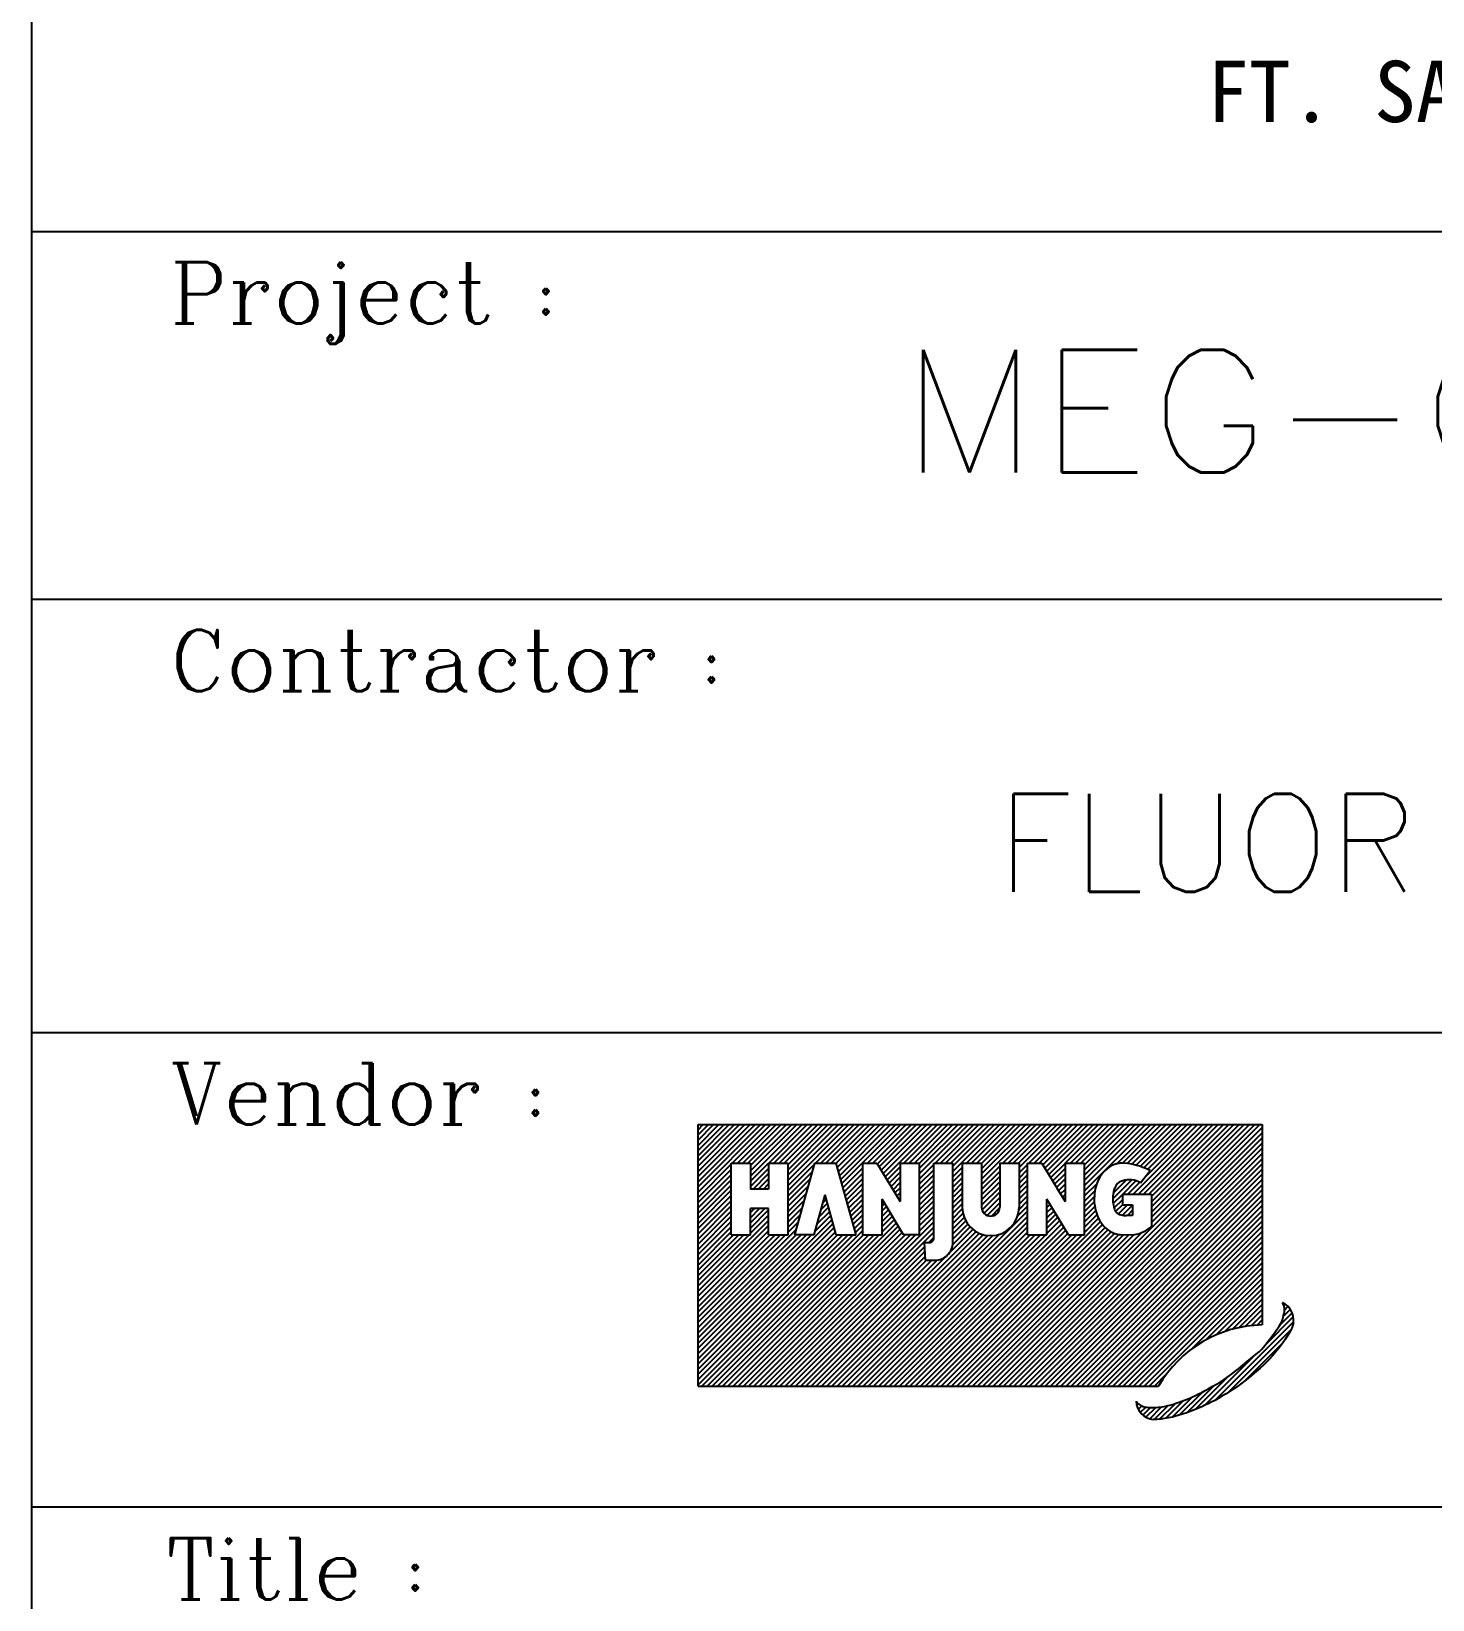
# Model space of a CAD drawing. Extents: x 193 to 9179, y 3 to 6441.
# Drawn here: x 7238 to 7866, y 768 to 1471 of the extents above; entities that cross this region are included whole.
import ezdxf

# ---------------------------------------------------------------- set-up
doc = ezdxf.new("R2010")
doc.units = 0
doc.header["$LTSCALE"] = 400
doc.header["$MEASUREMENT"] = 0
doc.linetypes.add('HIDDEN', pattern=[0.375, 0.25, -0.125])
for name, color, linetype in [('2', 2, 'HIDDEN'), ('3', 3, 'CONTINUOUS'), ('4', 4, 'CONTINUOUS')]:
    doc.layers.add(name, color=color, linetype=linetype)
doc.styles.add('ROMANC', font='romanc', dxfattribs={"bigfont": 'hgdtxt'})
doc.styles.add('ROMANS', font='romans.shx', dxfattribs={"bigfont": 'whgtxt.shx'})

msp = doc.modelspace()

# ---------------------------------------------------------------- linework, layer by layer
at = {"layer": '3', "color": 3, "linetype": 'CONTINUOUS'}
msp.add_line((7238, 2239.19), (7238, 165), dxfattribs=at)
at = {"layer": '4'}
for p, q in [((7238, 1381.19), (9086, 1381.19)), ((7238, 1216.19), (9086, 1216.19)), ((7238, 1021.89), (9086, 1021.89)), ((7238, 809.19), (9086, 809.19))]:
    msp.add_line(p, q, dxfattribs=at)
at = {"layer": '4', "linetype": 'CONTINUOUS'}
for p, q in [((7537, 863.31), (7537, 980.61)), ((7537, 950.28), (7567.33, 980.61)), ((7537, 952.61), (7565, 980.61)), ((7537, 954.94), (7562.66, 980.61)), ((7537, 957.28), (7560.33, 980.61)), ((7537, 959.61), (7558, 980.61)), ((7537, 961.94), (7555.66, 980.61)), ((7537, 964.28), (7553.33, 980.61)), ((7537, 980.61), (7790.04, 980.61)), ((7537, 980.61), (7790.04, 980.61)), ((7537, 966.61), (7551, 980.61)), ((7537, 968.94), (7548.66, 980.61)), ((7537, 971.28), (7546.33, 980.61)), ((7537, 973.61), (7544, 980.61)), ((7537, 975.95), (7541.66, 980.61)), ((7537, 978.28), (7539.33, 980.61)), ((7552.36, 963.31), (7569.67, 980.61)), ((7554.69, 963.31), (7572, 980.61)), ((7557.03, 963.31), (7574.33, 980.61)), ((7559.36, 963.31), (7576.67, 980.61)), ((7560.57, 957.51), (7583.67, 980.61)), ((7560.57, 959.85), (7581.33, 980.61)), ((7560.57, 962.18), (7579, 980.61)), ((7568.69, 963.31), (7586, 980.61)), ((7571.03, 963.31), (7588.33, 980.61)), ((7573.36, 963.31), (7590.67, 980.61)), ((7575.69, 963.31), (7593, 980.61)), ((7577.4, 953.34), (7604.67, 980.61)), ((7577.4, 955.67), (7602.33, 980.61)), ((7577.4, 958.01), (7600, 980.61)), ((7577.4, 960.34), (7597.67, 980.61)), ((7577.4, 962.67), (7595.33, 980.61)), ((7589.69, 963.31), (7607, 980.61)), ((7592.03, 963.31), (7609.33, 980.61)), ((7594.36, 963.31), (7611.67, 980.61)), ((7596.7, 963.31), (7614, 980.61)), ((7598.86, 963.14), (7616.33, 980.61)), ((7599.37, 961.31), (7618.67, 980.61)), ((7599.87, 959.48), (7621, 980.61)), ((7600.38, 957.66), (7623.33, 980.61)), ((7600.89, 955.83), (7625.67, 980.61)), ((7601.39, 954), (7628, 980.61)), ((7613.03, 963.31), (7630.34, 980.61)), ((7615.36, 963.31), (7632.67, 980.61)), ((7617.43, 963.04), (7635, 980.61)), ((7618.31, 961.58), (7637.34, 980.61)), ((7619.18, 960.13), (7639.67, 980.61)), ((7620.06, 958.67), (7642, 980.61)), ((7620.94, 957.22), (7644.34, 980.61)), ((7629.36, 963.31), (7646.67, 980.61)), ((7631.7, 963.31), (7649, 980.61)), ((7634.03, 963.31), (7651.34, 980.61)), ((7636.36, 963.31), (7653.67, 980.61)), ((7636.4, 958.68), (7658.34, 980.61)), ((7636.4, 961.01), (7656, 980.61)), ((7643.36, 963.31), (7660.67, 980.61)), ((7645.7, 963.31), (7663, 980.61)), ((7648.03, 963.31), (7665.34, 980.61)), ((7650.36, 963.31), (7667.67, 980.61)), ((7651.27, 959.54), (7672.34, 980.61)), ((7651.27, 961.88), (7670, 980.61)), ((7657.37, 963.31), (7674.67, 980.61)), ((7659.7, 963.31), (7677, 980.61)), ((7662.03, 963.31), (7679.34, 980.61)), ((7664.19, 956.13), (7688.67, 980.61)), ((7664.19, 958.47), (7686.34, 980.61)), ((7664.19, 960.8), (7684, 980.61)), ((7664.19, 963.13), (7681.67, 980.61)), ((7669.37, 863.31), (7786.68, 980.61)), ((7671.71, 863.31), (7789.01, 980.61)), ((7673.7, 963.31), (7691.01, 980.61)), ((7674.04, 863.31), (7790.04, 979.31)), ((7676.03, 963.31), (7693.34, 980.61)), ((7678.37, 963.31), (7695.67, 980.61)), ((7680.7, 963.31), (7698, 980.61)), ((7681.02, 961.29), (7700.34, 980.61)), ((7685.37, 963.31), (7702.67, 980.61)), ((7687.7, 963.31), (7705.01, 980.61)), ((7690.03, 963.31), (7707.34, 980.61)), ((7691.63, 962.57), (7709.67, 980.61)), ((7692.51, 961.12), (7712.01, 980.61)), ((7693.39, 959.66), (7714.34, 980.61)), ((7694.27, 958.21), (7716.67, 980.61)), ((7701.7, 963.31), (7719.01, 980.61)), ((7704.03, 963.31), (7721.34, 980.61)), ((7706.37, 963.31), (7723.67, 980.61)), ((7708.7, 963.31), (7726.01, 980.61)), ((7710.33, 950.93), (7740.01, 980.61)), ((7710.33, 953.26), (7737.67, 980.61)), ((7710.33, 955.6), (7735.34, 980.61)), ((7710.33, 957.93), (7733.01, 980.61)), ((7710.33, 960.26), (7730.67, 980.61)), ((7710.33, 962.6), (7728.34, 980.61)), ((7724.65, 962.92), (7742.34, 980.61)), ((7727.35, 963.29), (7744.67, 980.61)), ((7729.53, 963.13), (7747.01, 980.61)), ((7731.55, 962.82), (7749.34, 980.61)), ((7732.16, 949.43), (7763.34, 980.61)), ((7733.46, 962.4), (7751.67, 980.61)), ((7734.49, 949.43), (7765.68, 980.61)), ((7735.27, 961.87), (7754.01, 980.61)), ((7736.83, 949.43), (7768.01, 980.61)), ((7736.98, 961.25), (7756.34, 980.61)), ((7737.77, 957.37), (7761.01, 980.61)), ((7738.6, 960.53), (7758.67, 980.61)), ((7739.16, 949.43), (7770.34, 980.61)), ((7740.42, 936.69), (7784.34, 980.61)), ((7740.42, 939.02), (7782.01, 980.61)), ((7740.42, 941.36), (7779.68, 980.61)), ((7740.42, 943.69), (7777.34, 980.61)), ((7740.42, 946.03), (7775.01, 980.61)), ((7740.42, 948.36), (7772.68, 980.61)), ((7790.04, 980.61), (7790.04, 890.73)), ((7676.37, 863.31), (7790.04, 976.97)), ((7678.71, 863.31), (7790.04, 974.64)), ((7681.04, 863.31), (7790.04, 972.3)), ((7683.37, 863.31), (7790.04, 969.97)), ((7685.71, 863.31), (7790.04, 967.64)), ((7688.04, 863.31), (7790.04, 965.3)), ((7537, 947.94), (7551.85, 962.8)), ((7537, 945.61), (7551.85, 960.47)), ((7537, 943.28), (7551.85, 958.13)), ((7551.85, 931.22), (7551.85, 963.31)), ((7551.85, 963.31), (7560.57, 963.31)), ((7560.57, 963.31), (7560.57, 951.62)), ((7560.57, 955.18), (7568.68, 963.3)), ((7560.57, 952.84), (7568.68, 960.96)), ((7561.67, 951.62), (7568.68, 958.63)), ((7568.68, 963.31), (7577.4, 963.31)), ((7568.68, 963.31), (7568.68, 951.62)), ((7577.4, 931.22), (7577.4, 963.31)), ((7577.4, 951.01), (7589.07, 962.69)), ((7577.4, 948.67), (7588.18, 959.45)), ((7589.25, 963.31), (7580.34, 931.22)), ((7589.25, 963.31), (7598.81, 963.31)), ((7598.81, 963.31), (7607.72, 931.22)), ((7601.9, 952.18), (7610.86, 961.14)), ((7602.41, 950.35), (7610.86, 958.8)), ((7610.86, 963.31), (7617.26, 963.31)), ((7610.86, 931.22), (7610.86, 963.31)), ((7617.26, 963.31), (7627.69, 946.06)), ((7621.82, 955.76), (7627.69, 961.63)), ((7622.7, 954.31), (7627.69, 959.3)), ((7623.58, 952.86), (7627.69, 956.97)), ((7627.69, 963.31), (7636.4, 963.31)), ((7627.69, 963.31), (7627.69, 946.06)), ((7636.4, 931.22), (7636.4, 963.31)), ((7636.4, 956.34), (7642.73, 962.67)), ((7636.4, 954.01), (7642.73, 960.34)), ((7636.4, 951.68), (7642.73, 958.01)), ((7642.73, 929.7), (7642.73, 963.31)), ((7642.73, 963.31), (7651.27, 963.31)), ((7651.27, 927.72), (7651.27, 963.31)), ((7651.27, 957.21), (7655.48, 961.42)), ((7651.27, 954.88), (7655.48, 959.09)), ((7651.27, 952.54), (7655.48, 956.75)), ((7655.48, 963.31), (7664.19, 963.31)), ((7655.48, 963.31), (7655.48, 943.59)), ((7664.19, 963.31), (7664.19, 943.59)), ((7664.19, 953.8), (7672.31, 961.92)), ((7664.19, 951.46), (7672.31, 959.58)), ((7664.19, 949.13), (7672.31, 957.25)), ((7672.31, 963.31), (7681.02, 963.31)), ((7672.31, 963.31), (7672.31, 943.59)), ((7681.02, 963.31), (7681.02, 943.59)), ((7681.02, 958.96), (7684.78, 962.72)), ((7681.02, 956.63), (7684.78, 960.39)), ((7681.02, 954.29), (7684.78, 958.06)), ((7684.78, 963.31), (7691.19, 963.31)), ((7684.78, 931.22), (7684.78, 963.31)), ((7690.38, 863.31), (7790.04, 962.97)), ((7691.19, 963.31), (7693.03, 960.25)), ((7692.71, 863.31), (7790.04, 960.64)), ((7693.03, 960.25), (7695.36, 956.41)), ((7695.04, 863.31), (7790.04, 958.3)), ((7695.15, 956.75), (7701.61, 963.22)), ((7696.03, 955.3), (7701.61, 960.89)), ((7696.91, 953.85), (7701.61, 958.55)), ((7701.61, 963.31), (7710.33, 963.31)), ((7701.61, 963.31), (7701.61, 946.06)), ((7710.33, 931.22), (7710.33, 963.31)), ((7717.18, 956.98), (7716.66, 955.95)), ((7717.8, 957.97), (7717.18, 956.98)), ((7718.59, 958.96), (7717.8, 957.97)), ((7719.57, 959.96), (7718.59, 958.96)), ((7720.61, 960.89), (7719.57, 959.96)), ((7721.56, 961.64), (7720.61, 960.89)), ((7722.31, 962.15), (7721.56, 961.64)), ((7722.97, 962.47), (7722.31, 962.15)), ((7723.72, 962.71), (7722.97, 962.47)), ((7724.67, 962.94), (7723.72, 962.71)), ((7725.66, 963.14), (7724.67, 962.94)), ((7726.45, 963.29), (7725.66, 963.14)), ((7735.48, 954.46), (7739.79, 959.94)), ((7537, 940.94), (7551.85, 955.8)), ((7537, 938.61), (7551.85, 953.47)), ((7537, 936.28), (7551.85, 951.13)), ((7568.68, 951.62), (7560.57, 951.62)), ((7564.01, 951.62), (7568.68, 956.3)), ((7566.34, 951.62), (7568.68, 953.96)), ((7568.67, 951.62), (7568.68, 951.63)), ((7577.4, 946.34), (7587.28, 956.22)), ((7577.4, 944.01), (7586.38, 952.99)), ((7577.4, 941.67), (7585.49, 949.76)), ((7602.92, 948.53), (7610.86, 956.47)), ((7603.42, 946.7), (7610.86, 954.14)), ((7603.93, 944.87), (7610.86, 951.8)), ((7624.46, 951.4), (7627.69, 954.63)), ((7625.34, 949.95), (7627.69, 952.3)), ((7626.22, 948.49), (7627.69, 949.96)), ((7636.4, 949.34), (7642.73, 955.67)), ((7636.4, 947.01), (7642.73, 953.34)), ((7636.4, 944.68), (7642.73, 951.01)), ((7651.27, 950.21), (7655.48, 954.42)), ((7651.27, 947.88), (7655.48, 952.09)), ((7651.27, 945.54), (7655.48, 949.75)), ((7664.19, 946.8), (7672.31, 954.92)), ((7664.19, 944.46), (7672.31, 952.58)), ((7664.4, 942.34), (7672.31, 950.25)), ((7681.02, 951.96), (7684.78, 955.72)), ((7681.02, 949.63), (7684.78, 953.39)), ((7681.02, 947.29), (7684.78, 951.06)), ((7695.36, 956.41), (7697.18, 953.4)), ((7697.18, 953.4), (7697.8, 952.36)), ((7697.38, 863.31), (7790.04, 955.97)), ((7697.79, 952.39), (7701.61, 956.22)), ((7697.79, 952.39), (7697.99, 952.06)), ((7697.8, 952.36), (7697.79, 952.39)), ((7697.99, 952.06), (7699.01, 950.37)), ((7698.67, 950.94), (7701.61, 953.89)), ((7699.01, 950.37), (7700.44, 948.01)), ((7699.55, 949.48), (7701.61, 951.55)), ((7699.71, 863.31), (7790.04, 953.64)), ((7702.04, 863.31), (7790.04, 951.3)), ((7710.33, 948.6), (7715.94, 954.21)), ((7710.33, 946.26), (7715, 950.94)), ((7714.83, 949.69), (7714.75, 948.48)), ((7714.96, 950.76), (7714.83, 949.69)), ((7715.15, 951.74), (7714.96, 950.76)), ((7715.42, 952.72), (7715.15, 951.74)), ((7715.77, 953.78), (7715.42, 952.72)), ((7716.19, 954.87), (7715.77, 953.78)), ((7716.66, 955.95), (7716.19, 954.87)), ((7723.02, 947.29), (7731.49, 955.76)), ((7723.27, 949.96), (7723.16, 949.26)), ((7723.26, 949.86), (7729.14, 955.75)), ((7723.39, 950.61), (7723.27, 949.96)), ((7723.52, 951.15), (7723.39, 950.61)), ((7723.67, 951.62), (7723.52, 951.15)), ((7723.87, 952.09), (7723.67, 951.62)), ((7724.12, 952.6), (7723.87, 952.09)), ((7724.38, 953.1), (7724.12, 952.6)), ((7724.59, 953.49), (7724.38, 953.1)), ((7724.72, 953.65), (7725.7, 954.64)), ((7727.49, 949.43), (7733.42, 955.36)), ((7729.83, 949.43), (7735.07, 954.67)), ((7537, 933.94), (7551.85, 948.8)), ((7537, 931.61), (7551.85, 946.47)), ((7537, 929.28), (7551.85, 944.13)), ((7568.68, 942.91), (7560.57, 942.91)), ((7560.57, 931.22), (7560.57, 942.91)), ((7560.57, 936.51), (7566.96, 942.91)), ((7560.57, 938.84), (7564.63, 942.91)), ((7560.57, 941.18), (7562.29, 942.91)), ((7568.68, 931.22), (7568.68, 942.91)), ((7577.4, 939.34), (7584.59, 946.53)), ((7577.4, 937.01), (7583.69, 943.3)), ((7589.08, 931.22), (7594.03, 949.04)), ((7591.31, 939.25), (7595.57, 943.51)), ((7592.21, 942.48), (7595.06, 945.34)), ((7593.1, 945.71), (7594.55, 947.16)), ((7594, 948.94), (7594.04, 948.99)), ((7598.98, 931.22), (7594.03, 949.04)), ((7604.44, 943.05), (7610.86, 949.47)), ((7604.94, 941.22), (7610.86, 947.14)), ((7605.45, 939.39), (7610.86, 944.8)), ((7605.96, 937.57), (7610.86, 942.47)), ((7629.21, 931.22), (7619.57, 947.15)), ((7619.57, 931.22), (7619.57, 947.15)), ((7619.57, 946.51), (7619.81, 946.75)), ((7619.57, 944.18), (7620.69, 945.3)), ((7619.57, 941.85), (7621.57, 943.85)), ((7627.1, 947.04), (7627.69, 947.63)), ((7636.4, 942.34), (7642.73, 948.67)), ((7636.4, 940.01), (7642.73, 946.34)), ((7636.4, 937.68), (7642.73, 944)), ((7651.27, 943.21), (7655.48, 947.42)), ((7651.27, 940.88), (7655.48, 945.09)), ((7651.27, 938.54), (7655.51, 942.79)), ((7665.26, 940.86), (7672.31, 947.92)), ((7666.61, 939.88), (7672.31, 945.58)), ((7668.62, 939.56), (7672.28, 943.22)), ((7680.4, 939.67), (7684.78, 944.06)), ((7680.98, 942.59), (7684.78, 946.39)), ((7681.02, 944.96), (7684.78, 948.72)), ((7693.5, 931.22), (7693.5, 947.15)), ((7703.13, 931.22), (7693.5, 947.15)), ((7693.5, 945.77), (7694.02, 946.29)), ((7693.5, 943.43), (7694.9, 944.84)), ((7693.5, 941.1), (7695.78, 943.38)), ((7700.42, 948.03), (7701.61, 949.22)), ((7700.44, 948.01), (7701.61, 946.06)), ((7701.3, 946.57), (7701.61, 946.89)), ((7704.38, 863.31), (7790.04, 948.97)), ((7706.71, 863.31), (7790.04, 946.64)), ((7709.04, 863.31), (7790.04, 944.3)), ((7710.33, 943.93), (7714.75, 948.35)), ((7710.33, 941.6), (7714.72, 945.99)), ((7710.33, 939.26), (7714.97, 943.9)), ((7714.75, 948.48), (7714.71, 947.27)), ((7714.71, 947.27), (7714.71, 946.24)), ((7714.71, 946.24), (7714.73, 945.5)), ((7714.73, 945.5), (7714.8, 944.89)), ((7714.8, 944.89), (7714.91, 944.22)), ((7714.91, 944.22), (7715.08, 943.31)), ((7715.08, 943.31), (7715.32, 942.23)), ((7722.99, 948.09), (7722.97, 947.54)), ((7722.97, 947.54), (7723.01, 946.8)), ((7723.06, 948.62), (7722.99, 948.09)), ((7723.01, 946.8), (7723.11, 945.77)), ((7723.16, 949.26), (7723.06, 948.62)), ((7723.11, 945.77), (7723.29, 944.59)), ((7723.21, 945.14), (7727.45, 949.39)), ((7723.29, 944.59), (7723.51, 943.5)), ((7723.51, 943.5), (7723.76, 942.66)), ((7723.61, 943.21), (7727.45, 947.06)), ((7723.76, 942.66), (7724, 942.09)), ((7724.29, 941.56), (7727.45, 944.72)), ((7725.59, 940.52), (7729.64, 944.58)), ((7727.3, 939.9), (7731.91, 944.51)), ((7727.45, 949.43), (7740.42, 949.43)), ((7727.45, 944.58), (7727.45, 949.43)), ((7727.45, 944.58), (7731.91, 944.58)), ((7731.91, 944.58), (7731.91, 939.82)), ((7740.42, 949.43), (7740.42, 935.07)), ((7537, 926.94), (7551.85, 941.8)), ((7537, 924.61), (7551.85, 939.47)), ((7537, 877.94), (7597.09, 938.03)), ((7537, 905.94), (7568.68, 937.63)), ((7537, 922.28), (7551.85, 937.13)), ((7537, 875.61), (7597.59, 936.2)), ((7552.7, 863.31), (7625.97, 936.58)), ((7560.57, 934.18), (7568.68, 942.3)), ((7560.57, 931.84), (7568.68, 939.96)), ((7569.04, 863.31), (7642.73, 937)), ((7577.4, 934.67), (7582.8, 940.07)), ((7577.4, 932.34), (7581.9, 936.84)), ((7589.52, 932.79), (7596.58, 939.86)), ((7590.41, 936.02), (7596.07, 941.68)), ((7606.37, 863.31), (7684.78, 941.72)), ((7606.46, 935.74), (7610.86, 940.14)), ((7606.97, 933.91), (7610.86, 937.8)), ((7607.48, 932.09), (7610.86, 935.47)), ((7608.7, 863.31), (7684.78, 939.39)), ((7611.04, 863.31), (7684.78, 937.06)), ((7619.57, 939.51), (7622.45, 942.39)), ((7619.57, 937.18), (7623.33, 940.94)), ((7619.57, 934.85), (7624.21, 939.48)), ((7619.57, 932.51), (7625.09, 938.03)), ((7627.37, 863.31), (7700.17, 936.11)), ((7636.4, 935.34), (7642.73, 941.67)), ((7636.4, 933.01), (7642.73, 939.34)), ((7643.71, 863.31), (7717.5, 937.1)), ((7646.04, 863.31), (7718.47, 935.74)), ((7651.27, 936.21), (7655.81, 940.75)), ((7651.27, 933.88), (7656.36, 938.97)), ((7651.27, 931.54), (7657.1, 937.37)), ((7651.27, 929.21), (7658.02, 935.96)), ((7693.5, 938.77), (7696.66, 941.93)), ((7693.5, 936.43), (7697.53, 940.47)), ((7693.5, 934.1), (7698.41, 939.02)), ((7693.5, 931.77), (7699.29, 937.56)), ((7710.33, 936.93), (7715.4, 942)), ((7710.33, 934.6), (7715.95, 940.22)), ((7710.33, 932.26), (7716.66, 938.6)), ((7711.38, 863.31), (7790.04, 941.97)), ((7713.71, 863.31), (7790.04, 939.64)), ((7715.32, 942.23), (7715.64, 941.07)), ((7715.64, 941.07), (7716.05, 939.93)), ((7716.04, 863.31), (7790.04, 937.3)), ((7716.05, 939.93), (7716.53, 938.83)), ((7716.53, 938.83), (7717.07, 937.79)), ((7717.07, 937.79), (7717.66, 936.82)), ((7717.66, 936.82), (7718.31, 935.9)), ((7718.31, 935.9), (7719.04, 935.04)), ((7724, 942.09), (7724.2, 941.72)), ((7724.2, 941.72), (7724.31, 941.52)), ((7724.31, 941.52), (7724.36, 941.43)), ((7724.36, 941.43), (7724.37, 941.4)), ((7731.91, 939.82), (7729.23, 939.82)), ((7729.55, 939.82), (7731.91, 942.18)), ((7731.88, 939.82), (7731.91, 939.84)), ((7537, 903.61), (7568.68, 935.29)), ((7537, 919.94), (7551.85, 934.8)), ((7537, 873.27), (7598.1, 934.38)), ((7537, 889.61), (7581, 933.61)), ((7537, 901.27), (7568.68, 932.96)), ((7537, 870.94), (7598.61, 932.55)), ((7537, 917.61), (7551.85, 932.47)), ((7537, 863.94), (7604.27, 931.22)), ((7537, 866.27), (7601.94, 931.22)), ((7537, 868.61), (7599.61, 931.22)), ((7537, 880.27), (7587.94, 931.22)), ((7537, 882.61), (7585.61, 931.22)), ((7537, 884.94), (7583.27, 931.22)), ((7537, 887.27), (7580.94, 931.22)), ((7537, 891.94), (7576.27, 931.22)), ((7537, 894.27), (7573.94, 931.22)), ((7537, 896.61), (7571.61, 931.22)), ((7537, 898.94), (7569.27, 931.22)), ((7537, 908.27), (7559.94, 931.22)), ((7537, 910.61), (7557.61, 931.22)), ((7537, 912.94), (7555.27, 931.22)), ((7537, 915.28), (7552.94, 931.22)), ((7538.7, 863.31), (7606.61, 931.22)), ((7541.03, 863.31), (7610.86, 933.14)), ((7543.37, 863.31), (7611.28, 931.22)), ((7545.7, 863.31), (7613.61, 931.22)), ((7548.03, 863.31), (7615.94, 931.22)), ((7550.37, 863.31), (7618.28, 931.22)), ((7551.85, 931.22), (7560.57, 931.22)), ((7555.04, 863.31), (7626.85, 935.12)), ((7557.37, 863.31), (7627.73, 933.67)), ((7559.7, 863.31), (7628.61, 932.21)), ((7562.04, 863.31), (7629.94, 931.22)), ((7564.37, 863.31), (7632.28, 931.22)), ((7566.7, 863.31), (7634.61, 931.22)), ((7568.68, 931.22), (7577.4, 931.22)), ((7571.37, 863.31), (7642.73, 934.67)), ((7573.7, 863.31), (7642.73, 932.34)), ((7589.08, 931.22), (7580.34, 931.22)), ((7592.37, 863.31), (7661.7, 932.64)), ((7594.7, 863.31), (7663.24, 931.85)), ((7597.04, 863.31), (7664.98, 931.25)), ((7598.98, 931.22), (7607.72, 931.22)), ((7599.37, 863.31), (7666.96, 930.89)), ((7601.7, 863.31), (7669.26, 930.86)), ((7604.04, 863.31), (7672.17, 931.45)), ((7610.86, 931.22), (7619.57, 931.22)), ((7613.37, 863.31), (7684.78, 934.72)), ((7615.7, 863.31), (7684.78, 932.39)), ((7618.04, 863.31), (7685.95, 931.22)), ((7620.37, 863.31), (7688.28, 931.22)), ((7622.7, 863.31), (7690.61, 931.22)), ((7625.04, 863.31), (7692.95, 931.22)), ((7636.4, 931.22), (7629.21, 931.22)), ((7629.71, 863.31), (7701.05, 934.66)), ((7632.04, 863.31), (7701.93, 933.2)), ((7634.37, 863.31), (7702.81, 931.75)), ((7636.71, 863.31), (7704.61, 931.22)), ((7639.04, 863.31), (7706.95, 931.22)), ((7640.45, 927.72), (7642.73, 930)), ((7641.37, 863.31), (7709.28, 931.22)), ((7648.37, 863.31), (7719.58, 934.52)), ((7649.6, 922.87), (7660.32, 933.59)), ((7650.71, 863.31), (7720.83, 933.43)), ((7651.21, 926.82), (7659.1, 934.7)), ((7653.04, 863.31), (7722.25, 932.52)), ((7655.37, 863.31), (7723.86, 931.8)), ((7657.71, 863.31), (7725.74, 931.34)), ((7660.04, 863.31), (7727.97, 931.24)), ((7662.37, 863.31), (7730.29, 931.23)), ((7664.71, 863.31), (7732.67, 931.27)), ((7667.04, 863.31), (7735.85, 932.12)), ((7684.78, 931.22), (7693.5, 931.22)), ((7703.13, 931.22), (7710.33, 931.22)), ((7718.38, 863.31), (7790.04, 934.97)), ((7719.04, 935.04), (7719.86, 934.22)), ((7719.86, 934.22), (7720.75, 933.47)), ((7720.71, 863.31), (7790.04, 932.64)), ((7720.75, 933.47), (7721.67, 932.82)), ((7721.67, 932.82), (7722.61, 932.29)), ((7722.61, 932.29), (7723.54, 931.88)), ((7723.04, 863.31), (7790.04, 930.3)), ((7723.54, 931.88), (7724.41, 931.59)), ((7724.41, 931.59), (7725.2, 931.4)), ((7725.2, 931.4), (7725.86, 931.3)), ((7725.86, 931.3), (7726.33, 931.24)), ((7726.33, 931.24), (7732.33, 931.22)), ((7576.04, 863.31), (7638.51, 925.78)), ((7578.37, 863.31), (7638.62, 923.56)), ((7590.04, 863.31), (7648.2, 921.47)), ((7638.41, 927.72), (7640.75, 927.72)), ((7638.41, 927.72), (7638.81, 919.8)), ((7725.38, 863.31), (7790.04, 927.97)), ((7727.71, 863.31), (7790.04, 925.64)), ((7730.04, 863.31), (7790.04, 923.3)), ((7580.7, 863.31), (7638.73, 921.34)), ((7583.04, 863.31), (7639.53, 919.8)), ((7585.37, 863.31), (7641.86, 919.8)), ((7587.7, 863.31), (7644.25, 919.86)), ((7638.81, 919.8), (7643.35, 919.8)), ((7732.38, 863.31), (7790.04, 920.97)), ((7734.71, 863.31), (7790.04, 918.64)), ((7737.04, 863.31), (7790.04, 916.3)), ((7739.38, 863.31), (7790.04, 913.97)), ((7758.18, 879.78), (7790.04, 911.64)), ((7764.73, 884), (7790.04, 909.3)), ((7769.3, 886.23), (7790.04, 906.97)), ((7773.12, 887.72), (7790.04, 904.63)), ((7776.5, 888.76), (7790.04, 902.3)), ((7799.19, 900.72), (7799.19, 900.71)), ((7799.22, 900.66), (7799.19, 900.72)), ((7799.31, 900.45), (7799.22, 900.66)), ((7799.49, 900.04), (7799.31, 900.45)), ((7779.59, 889.52), (7790.04, 899.97)), ((7782.45, 890.05), (7790.04, 897.63)), ((7785.15, 890.41), (7790.04, 895.3)), ((7791.46, 881.9), (7803.99, 894.43)), ((7798.09, 890.86), (7803.47, 896.24)), ((7799.23, 893.18), (7799.31, 893.53)), ((7799.31, 893.53), (7799.44, 894.11)), ((7799.44, 894.11), (7799.64, 894.95)), ((7799.71, 899.49), (7799.49, 900.04)), ((7799.58, 894.68), (7802.65, 897.76)), ((7799.64, 894.95), (7799.85, 895.91)), ((7799.68, 899.45), (7800.31, 900.08)), ((7799.9, 898.89), (7799.71, 899.49)), ((7799.85, 895.91), (7800.01, 896.84)), ((7800.03, 898.28), (7799.9, 898.89)), ((7799.99, 897.43), (7801.6, 899.03)), ((7800.01, 896.84), (7800.07, 897.62)), ((7800.07, 897.62), (7800.03, 898.28)), ((7768.96, 857.06), (7804.06, 892.16)), ((7774.58, 860.35), (7803, 888.77)), ((7787.7, 890.63), (7790.04, 892.97)), ((7793.28, 884.24), (7795.67, 887.38)), ((7795.67, 887.38), (7797.68, 890.2)), ((7797.68, 890.2), (7798.7, 891.88)), ((7798.7, 891.88), (7799.19, 892.98)), ((7799.19, 892.98), (7799.23, 893.18)), ((7802.52, 887.8), (7801.55, 886.11)), ((7803.25, 889.3), (7802.52, 887.8)), ((7803.75, 890.73), (7803.25, 889.3)), ((7804, 891.81), (7803.75, 890.73)), ((7782.25, 865.69), (7799.26, 882.7)), ((7788.63, 878.69), (7789.86, 879.92)), ((7789.86, 879.92), (7791.2, 881.57)), ((7791.2, 881.57), (7793.28, 884.24)), ((7797.54, 880.4), (7796.06, 878.58)), ((7799, 882.33), (7797.54, 880.4)), ((7800.36, 884.27), (7799, 882.33)), ((7801.55, 886.11), (7800.36, 884.27)), ((7764.22, 854.66), (7786.24, 876.68)), ((7779.41, 871.12), (7783.36, 874.32)), ((7783.36, 874.32), (7786.65, 877.02)), ((7786.65, 877.02), (7788.63, 878.69)), ((7790.59, 872.77), (7789.12, 871.39)), ((7791.92, 874.09), (7790.59, 872.77)), ((7793.25, 875.46), (7791.92, 874.09)), ((7794.63, 876.94), (7793.25, 875.46)), ((7796.06, 878.58), (7794.63, 876.94)), ((7741.71, 863.31), (7747.16, 868.76)), ((7760.04, 852.81), (7774.79, 867.56)), ((7769.52, 864.2), (7771.13, 865.11)), ((7771.13, 865.11), (7773.04, 866.32)), ((7773.04, 866.32), (7775.73, 868.25)), ((7775.73, 868.25), (7779.41, 871.12)), ((7782.81, 866.12), (7780.35, 864.26)), ((7785.21, 868.04), (7782.81, 866.12)), ((7787.37, 869.84), (7785.21, 868.04)), ((7789.12, 871.39), (7787.37, 869.84)), ((7537, 863.31), (7743.57, 863.31)), ((7749.67, 849.45), (7758.71, 858.49)), ((7752.84, 850.28), (7763.2, 860.64)), ((7756.28, 851.38), (7768.52, 863.62)), ((7757.56, 857.97), (7758.84, 858.54)), ((7758.84, 858.54), (7760.17, 859.15)), ((7760.17, 859.15), (7761.53, 859.8)), ((7761.53, 859.8), (7762.97, 860.51)), ((7762.97, 860.51), (7764.5, 861.33)), ((7764.5, 861.33), (7766.16, 862.27)), ((7766.16, 862.27), (7767.87, 863.25)), ((7767.87, 863.25), (7769.52, 864.2)), ((7771.99, 858.77), (7770.3, 857.8)), ((7773.82, 859.88), (7771.99, 858.77)), ((7775.83, 861.14), (7773.82, 859.88)), ((7778.01, 862.6), (7775.83, 861.14)), ((7780.35, 864.26), (7778.01, 862.6)), ((7733.45, 856.46), (7733.47, 856.42)), ((7733.48, 856.45), (7733.45, 856.46)), ((7733.47, 856.42), (7733.6, 856.27)), ((7733.52, 856.39), (7733.48, 856.44)), ((7733.6, 856.27), (7733.87, 855.97)), ((7733.78, 854.56), (7734.55, 855.32)), ((7733.87, 855.97), (7734.25, 855.59)), ((7734.25, 855.59), (7734.68, 855.2)), ((7734.44, 852.88), (7736.01, 854.45)), ((7734.68, 855.2), (7735.12, 854.89)), ((7735.12, 854.89), (7735.58, 854.64)), ((7735.36, 851.47), (7737.81, 853.92)), ((7735.58, 854.64), (7736.06, 854.43)), ((7736.06, 854.43), (7736.58, 854.24)), ((7736.52, 850.3), (7739.91, 853.68)), ((7736.58, 854.24), (7737.13, 854.07)), ((7737.13, 854.07), (7737.71, 853.93)), ((7737.71, 853.93), (7738.32, 853.82)), ((7737.91, 849.35), (7742.27, 853.71)), ((7738.32, 853.82), (7738.96, 853.73)), ((7738.96, 853.73), (7739.62, 853.68)), ((7739.57, 848.67), (7744.92, 854.03)), ((7739.62, 853.68), (7740.31, 853.65)), ((7740.31, 853.65), (7741.02, 853.65)), ((7741.02, 853.65), (7741.76, 853.67)), ((7741.62, 848.39), (7747.86, 854.63)), ((7741.76, 853.67), (7742.53, 853.72)), ((7742.53, 853.72), (7743.33, 853.8)), ((7743.33, 853.8), (7744.15, 853.9)), ((7744.04, 848.48), (7751.11, 855.55)), ((7744.15, 853.9), (7745, 854.03)), ((7745, 854.03), (7745.87, 854.19)), ((7745.87, 854.19), (7746.78, 854.37)), ((7746.76, 848.87), (7754.71, 856.81)), ((7746.78, 854.37), (7747.71, 854.59)), ((7747.71, 854.59), (7748.67, 854.83)), ((7748.67, 854.83), (7749.66, 855.11)), ((7749.66, 855.11), (7750.69, 855.41)), ((7750.69, 855.41), (7751.74, 855.75)), ((7751.74, 855.75), (7752.83, 856.12)), ((7752.83, 856.12), (7753.95, 856.52)), ((7753.95, 856.52), (7755.11, 856.96)), ((7755.83, 851.22), (7754.75, 850.86)), ((7755.11, 856.96), (7756.31, 857.45)), ((7756.94, 851.61), (7755.83, 851.22)), ((7756.31, 857.45), (7757.56, 857.97)), ((7758.08, 852.04), (7756.94, 851.61)), ((7759.25, 852.49), (7758.08, 852.04)), ((7760.46, 852.98), (7759.25, 852.49)), ((7761.71, 853.51), (7760.46, 852.98)), ((7763.01, 854.09), (7761.71, 853.51)), ((7764.35, 854.71), (7763.01, 854.09)), ((7765.75, 855.39), (7764.35, 854.71)), ((7767.2, 856.13), (7765.75, 855.39)), ((7768.72, 856.93), (7767.2, 856.13)), ((7770.3, 857.8), (7768.72, 856.93)), ((7742, 848.37), (7741.18, 848.4)), ((7742.94, 848.38), (7742, 848.37)), ((7743.75, 848.44), (7742.94, 848.38)), ((7744.54, 848.53), (7743.75, 848.44)), ((7745.35, 848.64), (7744.54, 848.53)), ((7746.18, 848.77), (7745.35, 848.64)), ((7747.05, 848.91), (7746.18, 848.77)), ((7747.94, 849.07), (7747.05, 848.91)), ((7748.84, 849.26), (7747.94, 849.07)), ((7749.77, 849.46), (7748.84, 849.26)), ((7750.71, 849.7), (7749.77, 849.46)), ((7751.69, 849.95), (7750.71, 849.7)), ((7752.68, 850.23), (7751.69, 849.95)), ((7753.7, 850.53), (7752.68, 850.23)), ((7754.75, 850.86), (7753.7, 850.53))]:
    msp.add_line(p, q, dxfattribs=at)
for centre, radius, start, end in [((7726.34, 934.87), 28.45, 61.91825, 89.90805), ((7728.21, 951.14), 4.31, 100.07577, 147.08505), ((7730.41, 945.79), 10.05, 59.71032, 107.11707), ((7668.25, 943.59), 12.77, 180, 359.99998), ((7668.25, 943.59), 4.06, 180, 359.99998), ((7728.53, 946.01), 6.23, 228.65786, 276.46734), ((7640.75, 929.7), 1.98, 270, 0.00001), ((7730.67, 945.12), 14, 276.81768, 314.13381), ((7643.35, 927.72), 7.92, 270, 0.00001), ((7795.66, 893.03), 8.45, 351.67904, 65.33886), ((7791.06, 835.92), 54.82, 91.06456, 150.02262), ((7741.92, 856.78), 8.44, 181.34278, 264.98235)]:
    msp.add_arc(centre, radius, start, end, dxfattribs=at)

# ---------------------------------------------------------------- texts
at = {"layer": '2'}
msp.add_text('FT. SASKATCHEWAN ALBERTA, CANADA', height=27.5, dxfattribs=at).set_placement((7765.37, 1430.19))
at = {"layer": '2', "style": 'ROMANC'}
for s, p in [('Project :', (7300.23, 1339.91)), ('Contractor :', (7300.23, 1174.91)), ('Vendor :', (7300.23, 980.61)), ('Title :', (7298.2, 767.67))]:
    msp.add_text(s, height=27.5, dxfattribs=at).set_placement(p)
at = {"layer": '3', "style": 'ROMANS', "width": 1.1}
msp.add_text('MEG-CANADA PROJECT', height=55, dxfattribs=at).set_placement((7627.62, 1273.05))
at = {"layer": '3', "style": 'ROMANS'}
msp.add_text('FLUOR DANIEL CANADA INC.', height=44, dxfattribs=at).set_placement((7670.98, 1085))

doc.saveas('drawing.dxf')
